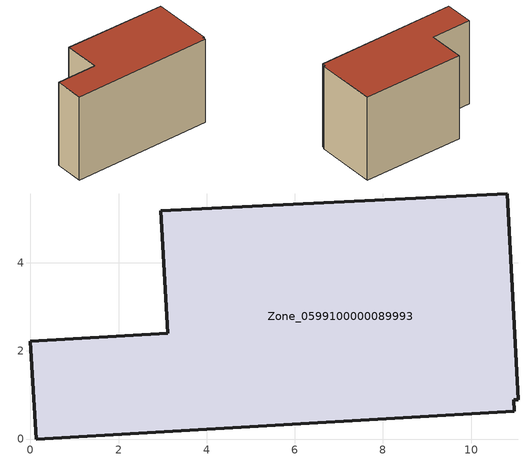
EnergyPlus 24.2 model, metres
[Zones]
Zone_0599100000089993
 floor ground (C_G): 10.98,0.63 0.13,0 0,2.22 3.12,2.4 2.96,5.18 10.81,5.56 11.07,0.89 10.97,0.89 z0
 wall outside (C_F): 0.13,0 10.98,0.63 10.97,0.89 11.07,0.89 10.81,5.56 2.96,5.18 3.12,2.4 0,2.22 0.13,0 z0:6.8
 roof outside (C_R): 10.98,0.63 10.97,0.89 11.07,0.89 10.81,5.56 2.96,5.18 3.12,2.4 0,2.22 0.13,0 z6.8
[BUILDING]
Pand.0599100000089993: North Axis=0; Terrain=City; Loads Convergence Tolerance Value=0.04; Temperature Convergence Tolerance Value=0.4; Solar Distribution=FullExterior; Maximum Number of Warmup Days=25; Minimum Number of Warmup Days=1
[Site:Location]
Rotterdam.The.Hague.AP_ZH_NLD Design_Conditions: Latitude=51.96; Longitude=4.45; Time Zone=1; Elevation=-4.5
[SITE:GROUNDTEMPERATURE:BUILDINGSURFACE]
18, 18, 18, 18, 18, 18, 18, 18, 18, 18, 18, 18
[MATERIAL] Thermal Absorptance=0.9; Solar Absorptance=0.7; Visible Absorptance=0.7
Name | Roughness | Thickness | Conductivity | Density | Specific Heat
G.TC.1946 | MediumSmooth | 0.15 | 1 | 540 | 1210
F.TC.1946 | Rough | 0.3 | 0.857143 | 1920 | 840
R.TC.1946 | MediumRough | 0.2 | 0.909091 | 1500 | 1000
[CONSTRUCTION]
C_G: G.TC.1946
C_F: F.TC.1946
C_R: R.TC.1946
[ZONE]
Zone_0599100000089993: Type=1; Multiplier=1; Ceiling Height=Autocalculate; Volume=Autocalculate; Floor Area=autocalculate; Part of Total Floor Area=Yes
[ZONEINFILTRATION:DESIGNFLOWRATE]
Infil_Zone_0599100000089993: Zone or ZoneList or Space or SpaceList=Zone_0599100000089993; Schedule=AlwaysOn; Design Flow Rate Calculation Method=Flow/Area; Flow Rate per Floor Area=0.003; Constant Term Coefficient=1; Temperature Term Coefficient=0; Velocity Term Coefficient=0; Velocity Squared Term Coefficient=0
[HVACTEMPLATE:ZONE:IDEALLOADSAIRSYSTEM]
Zone_0599100000089993: Maximum Heating Supply Air Temperature=50; Minimum Cooling Supply Air Temperature=13; Maximum Heating Supply Air Humidity Ratio=0.0156; Minimum Cooling Supply Air Humidity Ratio=0.0077; Heating Limit=NoLimit; Cooling Limit=NoLimit; Dehumidification Control Type=ConstantSensibleHeatRatio; Cooling Sensible Heat Ratio=0.7; Dehumidification Setpoint=60; Humidification Control Type=None; Humidification Setpoint=30; Outdoor Air Method=None; Outdoor Air Flow Rate per Person=0.00944; Outdoor Air Flow Rate per Zone Floor Area=0; Outdoor Air Flow Rate per Zone=0; Demand Controlled Ventilation Type=None; Outdoor Air Economizer Type=NoEconomizer; Heat Recovery Type=None; Sensible Heat Recovery Effectiveness=0.7; Latent Heat Recovery Effectiveness=0.65
[ZONECONTROL:THERMOSTAT]
ThermostatControl_Zone_0599100000089993: Zone or ZoneList=Zone_0599100000089993; Control Type Schedule=DualSetpointControlType; Control 1=Thermostat_Zone_0599100000089993; Temperature Difference Between Cutout And Setpoint=0
[THERMOSTATSETPOINT:DUALSETPOINT]
Thermostat_Zone_0599100000089993: Heating Setpoint Temperature Schedule=HeatingSetpoint_Zone_0599100000089993; Cooling Setpoint Temperature Schedule=CoolingSetpoint_Zone_0599100000089993
[SCHEDULE:COMPACT]
HeatingSetpoint_Zone_0599100000089993: Through: 12/31, For: AllDays, Until: 24:00, 21
CoolingSetpoint_Zone_0599100000089993: Through: 12/31, For: AllDays, Until: 24:00, 24
DualSetpointControlType: Through: 12/31, For: AllDays, Until: 24:00, 4
AlwaysOn: Through: 12/31, For: AllDays, Until: 24:00, 1
